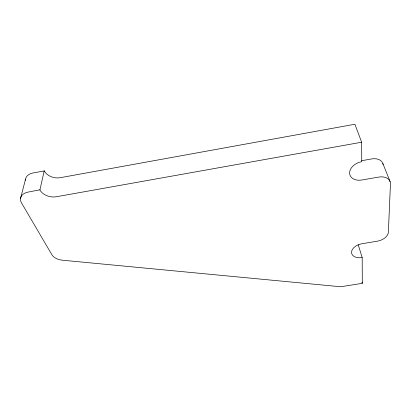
<?xml version="1.0" encoding="UTF-8"?>
<svg xmlns="http://www.w3.org/2000/svg" width="411" height="411" viewBox="0 0 411 411"><rect width="100%" height="100%" fill="white"/><g stroke="black" fill="none" stroke-linecap="round" stroke-linejoin="round"><path stroke-width="0.62" d="M39.908 189.964L44.218 170.776A12.453 9.037 13.4 0 0 60.14 177.711L354.893 124.245L361.659 142.221L361.747 161.682A12.592 8.893 -20.1 0 0 349.597 172.969A12.592 8.893 -20.1 0 0 361.829 180.003L378.716 177.079A12.315 8.39 -20 0 1 390.45 183.856L388.38 232.133A11.256 7.151 -17 0 1 377.231 241.216L362.117 243.692A10.866 6.802 -15.2 0 0 351.528 252.364A10.866 6.802 -15.2 0 0 362.178 257.579L362.297 283.338L340.683 286.755L62.164 260.184A11.426 7.341 7.8 0 1 51.889 254.728L21.542 202.962A12.746 8.693 12.7 0 1 28.133 192.086L39.836 189.825A12.89 9.088 12.3 0 0 56.364 196.746L361.659 142.221M20.55 198.333L25.539 179.201M44.29 170.914L32.906 172.995A12.32 8.657 13.7 0 0 25.456 180.342M361.716 160.691L371.75 158.923A11.909 8.369 -21 0 1 383.119 164.58M382.857 163.506L390.137 181.657M358.253 244.838L362.178 257.579M361.937 282.136L362.297 283.338"/></g></svg>
